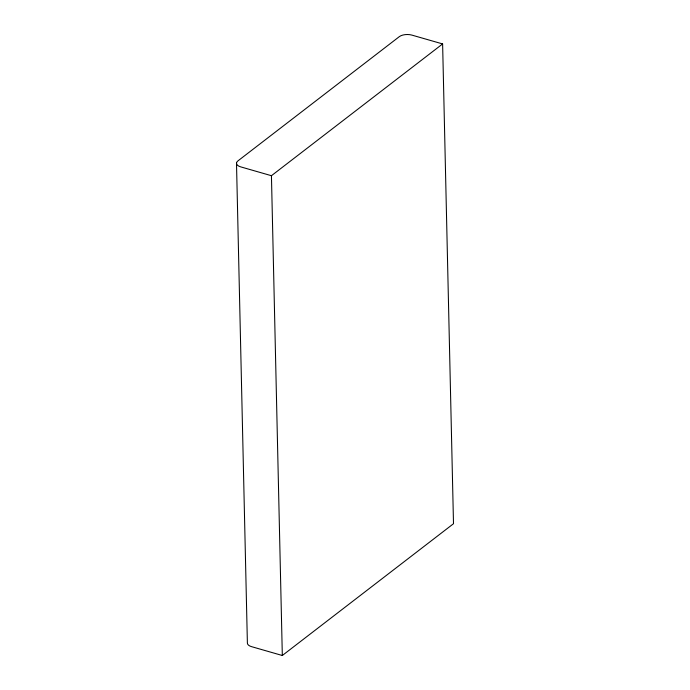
<?xml version="1.0" encoding="UTF-8"?>
<svg xmlns="http://www.w3.org/2000/svg" width="690" height="690" viewBox="0 0 690 690"><rect width="100%" height="100%" fill="white"/><g stroke="black" fill="none" stroke-linecap="round" stroke-linejoin="round"><path stroke-width="1.03" d="M442.618 43.927L411.887 35.104A9.108 4.364 -1.3 0 0 399.312 36.656L237.912 160.908A9.108 4.364 -1.3 0 0 240.707 166.876L271.437 175.709L442.618 43.927L453.502 523.719L282.322 655.5L251.591 646.668A9.108 4.364 -1.3 0 1 247.382 642.873L236.498 163.09M271.437 175.709L282.322 655.5"/></g></svg>
